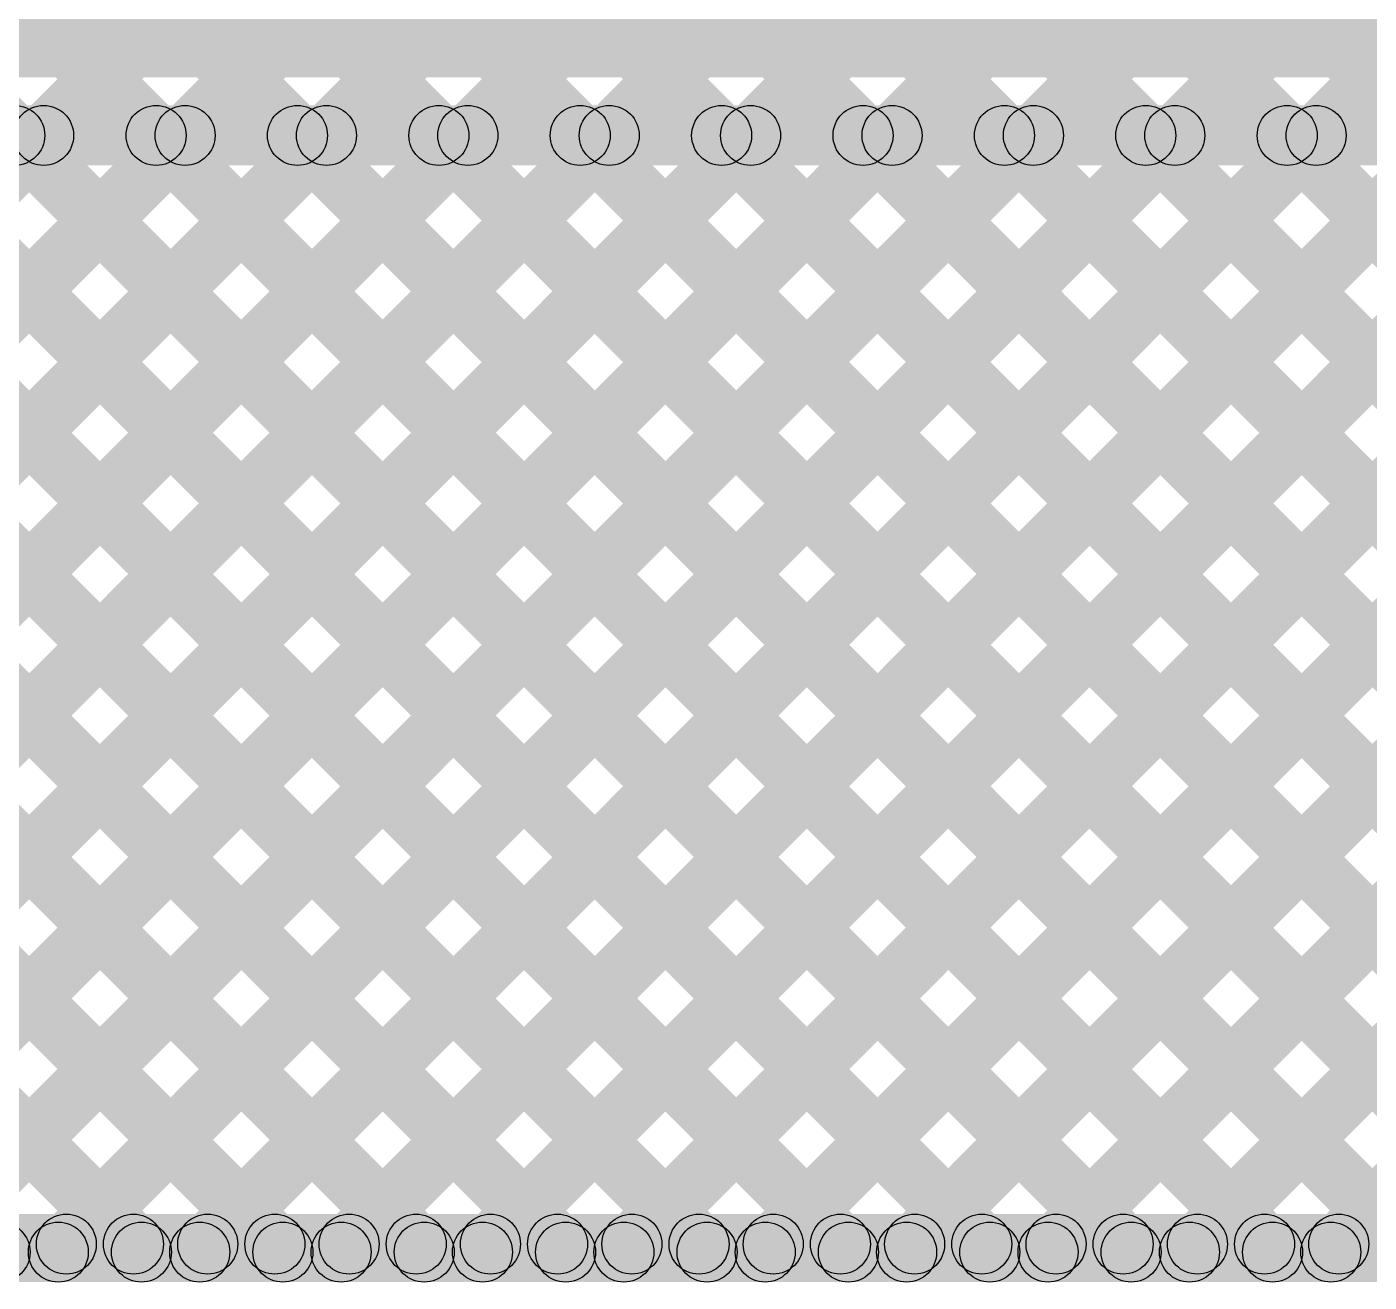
# Model space of a CAD drawing. Header units: millimetres. Extents: x 0 to 212, y 0 to 213.
# Drawn here: x 1.9158 to 2.2515, y -0.0177 to 0.2961 of the extents above; entities that cross this region are included whole.
import ezdxf

# ---------------------------------------------------------------- set-up
doc = ezdxf.new("R2010")
doc.units = ezdxf.units.MM
doc.header["$MEASUREMENT"] = 0
doc.layers.add('BottomLayer', color=5, linetype='Continuous')
doc.layers.add('TopLayer', color=1, linetype='Continuous')

msp = doc.modelspace()

# ---------------------------------------------------------------- hatches: boundary and pattern name
at = {"layer": 'BottomLayer'}
for points in [[(2.10775, -0.01348), (2.09714, -0.00288), (2.5327, 0.43268), (2.5433, 0.42207)], [(2.1431, -0.01348), (2.13249, -0.00288), (2.5327, 0.39733), (2.5433, 0.38672)], [(2.17846, -0.01348), (2.16785, -0.00288), (2.5327, 0.36197), (2.5433, 0.35136)], [(2.21381, -0.01348), (2.2032, -0.00288), (2.5327, 0.32661), (2.5433, 0.31601)], [(1.3, 0.2835), (1.3, 0.3085), (2.335, 0.3085), (2.335, 0.2835)], [(2.24917, -0.01348), (2.23856, -0.00288), (2.5327, 0.29126), (2.5433, 0.28065)], [(1.33964, 0.2615), (1.33964, 0.2765), (2.335, 0.2765), (2.335, 0.2615)], [(2.07239, -0.01348), (2.06178, -0.00288), (2.34186, 0.2772), (2.35246, 0.26659)], [(1.64813, -0.01348), (1.63752, -0.00288), (1.9147, 0.2743), (1.92531, 0.2637)], [(1.65997, 0.2637), (1.67058, 0.2743), (1.94776, -0.00288), (1.93715, -0.01348)], [(1.68348, -0.01348), (1.67288, -0.00288), (1.95006, 0.2743), (1.96066, 0.2637)], [(1.69533, 0.2637), (1.70593, 0.2743), (1.98311, -0.00288), (1.97251, -0.01348)], [(1.71884, -0.01348), (1.70823, -0.00288), (1.98541, 0.2743), (1.99602, 0.2637)], [(1.73068, 0.2637), (1.74129, 0.2743), (2.01847, -0.00288), (2.00786, -0.01348)], [(1.75419, -0.01348), (1.74359, -0.00288), (2.02077, 0.2743), (2.03137, 0.2637)], [(1.76604, 0.2637), (1.77664, 0.2743), (2.05382, -0.00288), (2.04322, -0.01348)], [(1.78955, -0.01348), (1.77894, -0.00288), (2.05612, 0.2743), (2.06673, 0.2637)], [(1.80139, 0.2637), (1.812, 0.2743), (2.08918, -0.00288), (2.07857, -0.01348)], [(1.8249, -0.01348), (1.8143, -0.00288), (2.09148, 0.2743), (2.10208, 0.2637)], [(1.83675, 0.2637), (1.84735, 0.2743), (2.12453, -0.00288), (2.11393, -0.01348)], [(1.86026, -0.01348), (1.84965, -0.00288), (2.12683, 0.2743), (2.13744, 0.2637)], [(1.8721, 0.2637), (1.88271, 0.2743), (2.15989, -0.00288), (2.14928, -0.01348)], [(1.89561, -0.01348), (1.88501, -0.00288), (2.16219, 0.2743), (2.17279, 0.2637)], [(1.90746, 0.2637), (1.91806, 0.2743), (2.19524, -0.00288), (2.18464, -0.01348)], [(1.93097, -0.01348), (1.92036, -0.00288), (2.19754, 0.2743), (2.20815, 0.2637)], [(1.94281, 0.2637), (1.95342, 0.2743), (2.2306, -0.00288), (2.21999, -0.01348)], [(1.96632, -0.01348), (1.95572, -0.00288), (2.2329, 0.2743), (2.2435, 0.2637)], [(1.97817, 0.2637), (1.98877, 0.2743), (2.26596, -0.00288), (2.25535, -0.01348)], [(2.00168, -0.01348), (1.99107, -0.00288), (2.26825, 0.2743), (2.27886, 0.2637)], [(2.01352, 0.2637), (2.02413, 0.2743), (2.30131, -0.00288), (2.2907, -0.01348)], [(2.03703, -0.01348), (2.02643, -0.00288), (2.30361, 0.2743), (2.31422, 0.2637)], [(2.04888, 0.2637), (2.05948, 0.2743), (2.33667, -0.00288), (2.32606, -0.01348)], [(2.08423, 0.2637), (2.09484, 0.2743), (2.37202, -0.00288), (2.36141, -0.01348)], [(2.11959, 0.2637), (2.1302, 0.2743), (2.40738, -0.00288), (2.39677, -0.01348)], [(2.15494, 0.2637), (2.16555, 0.2743), (2.41215, 0.02771), (2.40154, 0.0171)], [(2.1903, 0.2637), (2.20091, 0.2743), (2.42055, 0.05466), (2.40995, 0.04405)], [(2.22565, 0.2637), (2.23626, 0.2743), (2.43384, 0.07672), (2.42324, 0.06612)], [(0.50695, -0.01568), (0.50695, -0.00068), (2.40558, -0.00068), (2.40558, -0.01568)]]:
    msp.add_hatch(color=5, dxfattribs=at).paths.add_polyline_path(points)
h = msp.add_hatch(color=5, dxfattribs=at)
edge = h.paths.add_edge_path()
edge.add_arc((1.91276, 0.269), 0.0075, 0, 360)
h = msp.add_hatch(color=5, dxfattribs=at)
edge = h.paths.add_edge_path()
edge.add_arc((1.92, 0.269), 0.0075, 0, 360)
h = msp.add_hatch(color=5, dxfattribs=at)
edge = h.paths.add_edge_path()
edge.add_arc((1.94812, 0.269), 0.0075, 0, 360)
h = msp.add_hatch(color=5, dxfattribs=at)
edge = h.paths.add_edge_path()
edge.add_arc((1.95536, 0.269), 0.0075, 0, 360)
h = msp.add_hatch(color=5, dxfattribs=at)
edge = h.paths.add_edge_path()
edge.add_arc((1.98347, 0.269), 0.0075, 0, 360)
h = msp.add_hatch(color=5, dxfattribs=at)
edge = h.paths.add_edge_path()
edge.add_arc((1.99071, 0.269), 0.0075, 0, 360)
h = msp.add_hatch(color=5, dxfattribs=at)
edge = h.paths.add_edge_path()
edge.add_arc((2.01883, 0.269), 0.0075, 0, 360)
h = msp.add_hatch(color=5, dxfattribs=at)
edge = h.paths.add_edge_path()
edge.add_arc((2.02607, 0.269), 0.0075, 0, 360)
h = msp.add_hatch(color=5, dxfattribs=at)
edge = h.paths.add_edge_path()
edge.add_arc((2.05418, 0.269), 0.0075, 0, 360)
h = msp.add_hatch(color=5, dxfattribs=at)
edge = h.paths.add_edge_path()
edge.add_arc((2.06143, 0.269), 0.0075, 0, 360)
h = msp.add_hatch(color=5, dxfattribs=at)
edge = h.paths.add_edge_path()
edge.add_arc((2.08954, 0.269), 0.0075, 0, 360)
h = msp.add_hatch(color=5, dxfattribs=at)
edge = h.paths.add_edge_path()
edge.add_arc((2.09678, 0.269), 0.0075, 0, 360)
h = msp.add_hatch(color=5, dxfattribs=at)
edge = h.paths.add_edge_path()
edge.add_arc((2.12489, 0.269), 0.0075, 0, 360)
h = msp.add_hatch(color=5, dxfattribs=at)
edge = h.paths.add_edge_path()
edge.add_arc((2.13214, 0.269), 0.0075, 0, 360)
h = msp.add_hatch(color=5, dxfattribs=at)
edge = h.paths.add_edge_path()
edge.add_arc((2.16025, 0.269), 0.0075, 0, 360)
h = msp.add_hatch(color=5, dxfattribs=at)
edge = h.paths.add_edge_path()
edge.add_arc((2.16749, 0.269), 0.0075, 0, 360)
h = msp.add_hatch(color=5, dxfattribs=at)
edge = h.paths.add_edge_path()
edge.add_arc((2.1956, 0.269), 0.0075, 0, 360)
h = msp.add_hatch(color=5, dxfattribs=at)
edge = h.paths.add_edge_path()
edge.add_arc((2.20285, 0.269), 0.0075, 0, 360)
h = msp.add_hatch(color=5, dxfattribs=at)
edge = h.paths.add_edge_path()
edge.add_arc((2.23096, 0.269), 0.0075, 0, 360)
h = msp.add_hatch(color=5, dxfattribs=at)
edge = h.paths.add_edge_path()
edge.add_arc((2.2382, 0.269), 0.0075, 0, 360)
h = msp.add_hatch(color=5, dxfattribs=at)
edge = h.paths.add_edge_path()
edge.add_arc((1.92567, -0.00818), 0.0075, 0, 360)
h = msp.add_hatch(color=5, dxfattribs=at)
edge = h.paths.add_edge_path()
edge.add_arc((1.94245, -0.00818), 0.0075, 0, 360)
h = msp.add_hatch(color=5, dxfattribs=at)
edge = h.paths.add_edge_path()
edge.add_arc((1.96102, -0.00818), 0.0075, 0, 360)
h = msp.add_hatch(color=5, dxfattribs=at)
edge = h.paths.add_edge_path()
edge.add_arc((1.97781, -0.00818), 0.0075, 0, 360)
h = msp.add_hatch(color=5, dxfattribs=at)
edge = h.paths.add_edge_path()
edge.add_arc((1.99638, -0.00818), 0.0075, 0, 360)
h = msp.add_hatch(color=5, dxfattribs=at)
edge = h.paths.add_edge_path()
edge.add_arc((2.01316, -0.00818), 0.0075, 0, 360)
h = msp.add_hatch(color=5, dxfattribs=at)
edge = h.paths.add_edge_path()
edge.add_arc((2.03173, -0.00818), 0.0075, 0, 360)
h = msp.add_hatch(color=5, dxfattribs=at)
edge = h.paths.add_edge_path()
edge.add_arc((2.04852, -0.00818), 0.0075, 0, 360)
h = msp.add_hatch(color=5, dxfattribs=at)
edge = h.paths.add_edge_path()
edge.add_arc((2.06709, -0.00818), 0.0075, 0, 360)
h = msp.add_hatch(color=5, dxfattribs=at)
edge = h.paths.add_edge_path()
edge.add_arc((2.08388, -0.00818), 0.0075, 0, 360)
h = msp.add_hatch(color=5, dxfattribs=at)
edge = h.paths.add_edge_path()
edge.add_arc((2.10244, -0.00818), 0.0075, 0, 360)
h = msp.add_hatch(color=5, dxfattribs=at)
edge = h.paths.add_edge_path()
edge.add_arc((2.11923, -0.00818), 0.0075, 0, 360)
h = msp.add_hatch(color=5, dxfattribs=at)
edge = h.paths.add_edge_path()
edge.add_arc((2.1378, -0.00818), 0.0075, 0, 360)
h = msp.add_hatch(color=5, dxfattribs=at)
edge = h.paths.add_edge_path()
edge.add_arc((2.15459, -0.00818), 0.0075, 0, 360)
h = msp.add_hatch(color=5, dxfattribs=at)
edge = h.paths.add_edge_path()
edge.add_arc((2.17315, -0.00818), 0.0075, 0, 360)
h = msp.add_hatch(color=5, dxfattribs=at)
edge = h.paths.add_edge_path()
edge.add_arc((2.18994, -0.00818), 0.0075, 0, 360)
h = msp.add_hatch(color=5, dxfattribs=at)
edge = h.paths.add_edge_path()
edge.add_arc((2.20851, -0.00818), 0.0075, 0, 360)
h = msp.add_hatch(color=5, dxfattribs=at)
edge = h.paths.add_edge_path()
edge.add_arc((2.2253, -0.00818), 0.0075, 0, 360)
h = msp.add_hatch(color=5, dxfattribs=at)
edge = h.paths.add_edge_path()
edge.add_arc((2.24386, -0.00818), 0.0075, 0, 360)
at = {"layer": 'TopLayer'}
for points in [[(1.8117, 0.71301), (1.8223, 0.72362), (2.42986, 0.11606), (2.41926, 0.10545)], [(1.8117, 0.71301), (1.8223, 0.72362), (2.42986, 0.11606), (2.41926, 0.10545)], [(1.8229, -0.01548), (1.8123, -0.00488), (2.5317, 0.71452), (2.5423, 0.70392)], [(1.85826, -0.01548), (1.84765, -0.00488), (2.5317, 0.67917), (2.5423, 0.66856)], [(1.89361, -0.01548), (1.88301, -0.00488), (2.5317, 0.64381), (2.5423, 0.63321)], [(1.92897, -0.01548), (1.91836, -0.00488), (2.5317, 0.60846), (2.5423, 0.59785)], [(1.96432, -0.01548), (1.95372, -0.00488), (2.5317, 0.5731), (2.5423, 0.5625)], [(1.99968, -0.01548), (1.98907, -0.00488), (2.5317, 0.53775), (2.5423, 0.52714)], [(1.71485, 0.49166), (1.72545, 0.50227), (2.2326, -0.00488), (2.22199, -0.01548)], [(2.03503, -0.01548), (2.02443, -0.00488), (2.5317, 0.50239), (2.5423, 0.49178)], [(1.69717, 0.47399), (1.70778, 0.48459), (2.19724, -0.00488), (2.18664, -0.01548)], [(1.67949, 0.45631), (1.6901, 0.46691), (2.16189, -0.00488), (2.15128, -0.01548)], [(2.07039, -0.01548), (2.05978, -0.00488), (2.5317, 0.46704), (2.5423, 0.45643)], [(1.66181, 0.43863), (1.67242, 0.44924), (2.12653, -0.00488), (2.11593, -0.01548)], [(1.64232, 0.42277), (1.65292, 0.43338), (2.09118, -0.00488), (2.08057, -0.01548)], [(1.50249, 0.42118), (1.5131, 0.43178), (1.94976, -0.00488), (1.93915, -0.01548)], [(1.53784, 0.42118), (1.54845, 0.43178), (1.98511, -0.00488), (1.97451, -0.01548)], [(1.5732, 0.42118), (1.58381, 0.43178), (2.02047, -0.00488), (2.00986, -0.01548)], [(1.60856, 0.42118), (1.61916, 0.43178), (2.05582, -0.00488), (2.04522, -0.01548)], [(2.10575, -0.01548), (2.09514, -0.00488), (2.5317, 0.43168), (2.5423, 0.42107)], [(2.1411, -0.01548), (2.13049, -0.00488), (2.5317, 0.39633), (2.5423, 0.38572)], [(2.17646, -0.01548), (2.16585, -0.00488), (2.5317, 0.36097), (2.5423, 0.35036)], [(2.14243, 0.34692), (2.15304, 0.35753), (2.41227, 0.0983), (2.40166, 0.08769)], [(1.61077, -0.01548), (1.60016, -0.00488), (1.94186, 0.33682), (1.95247, 0.32621)], [(1.64613, -0.01548), (1.63552, -0.00488), (1.97618, 0.33579), (1.98679, 0.32518)], [(2.09303, 0.32561), (2.10364, 0.33621), (2.38705, 0.05281), (2.37644, 0.0422)], [(2.12728, 0.32672), (2.13788, 0.33733), (2.39788, 0.07733), (2.38728, 0.06672)], [(1.68148, -0.01548), (1.67088, -0.00488), (2.0107, 0.33495), (2.02131, 0.32434)], [(1.71684, -0.01548), (1.70623, -0.00488), (2.04545, 0.33435), (2.05606, 0.32374)], [(1.75219, -0.01548), (1.74159, -0.00488), (2.08049, 0.33402), (2.09109, 0.32342)], [(1.78755, -0.01548), (1.77694, -0.00488), (2.11589, 0.33407), (2.1265, 0.32347)], [(1.91814, 0.32372), (1.92875, 0.33433), (2.26796, -0.00488), (2.25735, -0.01548)], [(1.95383, 0.32339), (1.96443, 0.334), (2.30331, -0.00488), (2.2927, -0.01548)], [(1.98906, 0.32352), (1.99966, 0.33412), (2.33867, -0.00488), (2.32806, -0.01548)], [(2.02396, 0.32397), (2.03457, 0.33458), (2.37402, -0.00488), (2.36341, -0.01548)], [(2.0586, 0.32468), (2.06921, 0.33529), (2.38054, 0.02395), (2.36994, 0.01335)], [(2.21181, -0.01548), (2.2012, -0.00488), (2.5317, 0.32561), (2.5423, 0.31501)], [(2.24717, -0.01548), (2.23656, -0.00488), (2.5317, 0.29026), (2.5423, 0.27965)], [(0.50644, -0.01768), (0.50644, -0.00268), (2.37509, -0.00268), (2.37509, -0.01768)]]:
    msp.add_hatch(color=1, dxfattribs=at).paths.add_polyline_path(points)
h = msp.add_hatch(color=1, dxfattribs=at)
edge = h.paths.add_edge_path()
edge.add_arc((1.9091, -0.01018), 0.0075, 0, 360)
h = msp.add_hatch(color=1, dxfattribs=at)
edge = h.paths.add_edge_path()
edge.add_arc((1.92367, -0.01018), 0.0075, 0, 360)
h = msp.add_hatch(color=1, dxfattribs=at)
edge = h.paths.add_edge_path()
edge.add_arc((1.94445, -0.01018), 0.0075, 0, 360)
h = msp.add_hatch(color=1, dxfattribs=at)
edge = h.paths.add_edge_path()
edge.add_arc((1.95902, -0.01018), 0.0075, 0, 360)
h = msp.add_hatch(color=1, dxfattribs=at)
edge = h.paths.add_edge_path()
edge.add_arc((1.97981, -0.01018), 0.0075, 0, 360)
h = msp.add_hatch(color=1, dxfattribs=at)
edge = h.paths.add_edge_path()
edge.add_arc((1.99438, -0.01018), 0.0075, 0, 360)
h = msp.add_hatch(color=1, dxfattribs=at)
edge = h.paths.add_edge_path()
edge.add_arc((2.01516, -0.01018), 0.0075, 0, 360)
h = msp.add_hatch(color=1, dxfattribs=at)
edge = h.paths.add_edge_path()
edge.add_arc((2.02973, -0.01018), 0.0075, 0, 360)
h = msp.add_hatch(color=1, dxfattribs=at)
edge = h.paths.add_edge_path()
edge.add_arc((2.05052, -0.01018), 0.0075, 0, 360)
h = msp.add_hatch(color=1, dxfattribs=at)
edge = h.paths.add_edge_path()
edge.add_arc((2.06509, -0.01018), 0.0075, 0, 360)
h = msp.add_hatch(color=1, dxfattribs=at)
edge = h.paths.add_edge_path()
edge.add_arc((2.08588, -0.01018), 0.0075, 0, 360)
h = msp.add_hatch(color=1, dxfattribs=at)
edge = h.paths.add_edge_path()
edge.add_arc((2.10044, -0.01018), 0.0075, 0, 360)
h = msp.add_hatch(color=1, dxfattribs=at)
edge = h.paths.add_edge_path()
edge.add_arc((2.12123, -0.01018), 0.0075, 0, 360)
h = msp.add_hatch(color=1, dxfattribs=at)
edge = h.paths.add_edge_path()
edge.add_arc((2.1358, -0.01018), 0.0075, 0, 360)
h = msp.add_hatch(color=1, dxfattribs=at)
edge = h.paths.add_edge_path()
edge.add_arc((2.15659, -0.01018), 0.0075, 0, 360)
h = msp.add_hatch(color=1, dxfattribs=at)
edge = h.paths.add_edge_path()
edge.add_arc((2.17115, -0.01018), 0.0075, 0, 360)
h = msp.add_hatch(color=1, dxfattribs=at)
edge = h.paths.add_edge_path()
edge.add_arc((2.19194, -0.01018), 0.0075, 0, 360)
h = msp.add_hatch(color=1, dxfattribs=at)
edge = h.paths.add_edge_path()
edge.add_arc((2.20651, -0.01018), 0.0075, 0, 360)
h = msp.add_hatch(color=1, dxfattribs=at)
edge = h.paths.add_edge_path()
edge.add_arc((2.2273, -0.01018), 0.0075, 0, 360)
h = msp.add_hatch(color=1, dxfattribs=at)
edge = h.paths.add_edge_path()
edge.add_arc((2.24186, -0.01018), 0.0075, 0, 360)

# ---------------------------------------------------------------- linework, layer by layer
at = {"layer": 'BottomLayer'}
for centre in [(1.91276, 0.269), (1.92, 0.269), (1.94812, 0.269), (1.95536, 0.269), (1.98347, 0.269), (1.99071, 0.269), (2.01883, 0.269), (2.02607, 0.269), (2.05418, 0.269), (2.06143, 0.269), (2.08954, 0.269), (2.09678, 0.269), (2.12489, 0.269), (2.13214, 0.269), (2.16025, 0.269), (2.16749, 0.269), (2.1956, 0.269), (2.20285, 0.269), (2.23096, 0.269), (2.2382, 0.269), (1.92567, -0.00818), (1.94245, -0.00818), (1.96102, -0.00818), (1.97781, -0.00818), (1.99638, -0.00818), (2.01316, -0.00818), (2.03173, -0.00818), (2.04852, -0.00818), (2.06709, -0.00818), (2.08388, -0.00818), (2.10244, -0.00818), (2.11923, -0.00818), (2.1378, -0.00818), (2.15459, -0.00818), (2.17315, -0.00818), (2.18994, -0.00818), (2.20851, -0.00818), (2.2253, -0.00818), (2.24386, -0.00818)]:
    msp.add_circle(centre, 0.0075, dxfattribs=at)
at = {"layer": 'TopLayer'}
for centre in [(1.9091, -0.01018), (1.92367, -0.01018), (1.94445, -0.01018), (1.95902, -0.01018), (1.97981, -0.01018), (1.99438, -0.01018), (2.01516, -0.01018), (2.02973, -0.01018), (2.05052, -0.01018), (2.06509, -0.01018), (2.08588, -0.01018), (2.10044, -0.01018), (2.12123, -0.01018), (2.1358, -0.01018), (2.15659, -0.01018), (2.17115, -0.01018), (2.19194, -0.01018), (2.20651, -0.01018), (2.2273, -0.01018), (2.24186, -0.01018)]:
    msp.add_circle(centre, 0.0075, dxfattribs=at)

doc.saveas('drawing.dxf')
